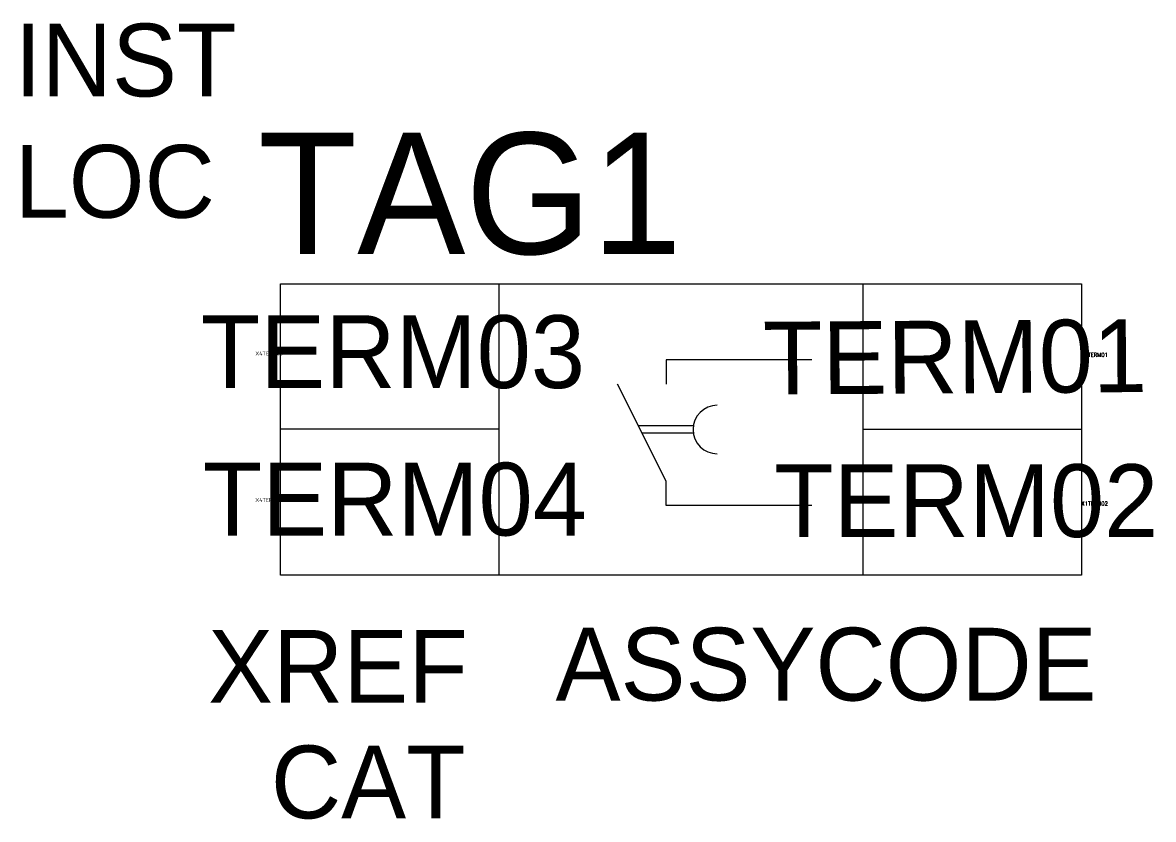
# Model space of a CAD drawing. Extents: x -21.8 to 1.5, y -9.5 to 6.9.
import ezdxf
from ezdxf.enums import TextEntityAlignment as Align

# ---------------------------------------------------------------- set-up
doc = ezdxf.new("R2010")
doc.units = 0
doc.header["$MEASUREMENT"] = 0
doc.styles.add('WD', font='txt.shx')
doc.styles.add('WD_IEC', font='isocp2.shx', dxfattribs={"width": 0.9, "height": 4})

msp = doc.modelspace()

# ---------------------------------------------------------------- linework, layer by layer
for p, q in [((-12, 1.5), (-12, -4.5)), ((-4.5, 1.5), (-4.5, -4.5)), ((-5.554, -0.062), (-8.554, -0.062)), ((-8.554, -0.062), (-8.554, -0.562)), ((-8.554, -2.562), (-9.554, -0.562)), ((-11.998, -1.491), (-16.498, -1.491)), ((-9.128, -1.414), (-8, -1.414)), ((-9.051, -1.569), (-8, -1.569)), ((0, -1.5), (-4.5, -1.5)), ((-8.554, -3.062), (-8.554, -2.562)), ((-4.5, -3), (-4.5, -3)), ((-5.554, -3.062), (-8.554, -3.062))]:
    msp.add_line(p, q)
msp.add_lwpolyline([(-16.5, 1.5), (0, 1.5), (0, -4.5), (-16.5, -4.5)], close=True)
msp.add_arc((-7.5, -1.5), 0.5, 90, 270)

# ---------------------------------------------------------------- texts
at = {"flags": 1}
for tag, p in [('INST', (-21.975, 5.365)), ('LOC', (-21.975, 2.865)), ('ASSYCODE', (-10.831, -7.085)), ('XREF', (-17.99, -7.132))]:
    msp.add_attdef(tag, p, '', height=1.5, dxfattribs=at)
msp.add_attdef('TAG1', text='TE', height=2.5).set_placement((-12.595, 2.117), align=Align.CENTER)
for tag, text, p in [('TERM03', 'A2', (-14.182, 0.855)), ('TERM04', 'A1', (-14.143, -2.184))]:
    msp.add_attdef(tag, text=text, height=1.5).set_placement(p, align=Align.TOP_CENTER)
at = {"linetype": 'Continuous'}
for tag, text, rotation, p in [('TERM01', 'B2', 0.3906, (-2.609, 0.747)), ('TERM02', 'B1', 0.0078, (-2.372, -2.216))]:
    msp.add_attdef(tag, text=text, height=1.5, rotation=rotation, dxfattribs=at).set_placement(p, align=Align.TOP_CENTER)
at = {"flags": 1}
for tag, p, style in [('X4TERM03', (-17.017, 0.028), 'WD_IEC'), ('X1TERM01', (0, 0), 'WD'), ('X4TERM04', (-17.017, -2.992), 'WD_IEC'), ('X1TERM02', (0, -3.065), 'WD')]:
    msp.add_attdef(tag, p, '', height=0.08, dxfattribs=dict(at, style=style))
at = {"flags": 9}
msp.add_attdef('CAT', text='', height=1.5, dxfattribs=at).set_placement((-12.685, -9.513), align=Align.RIGHT)

doc.saveas('drawing.dxf')
